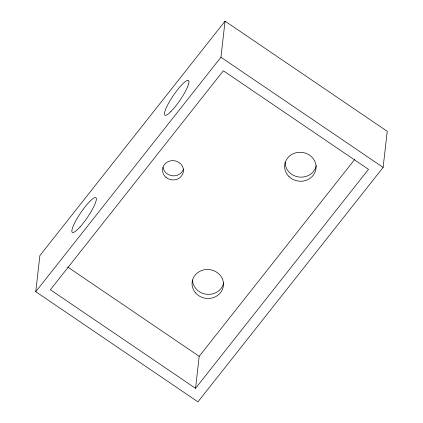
<?xml version="1.0" encoding="UTF-8"?>
<svg xmlns="http://www.w3.org/2000/svg" width="423" height="423" viewBox="0 0 423 423"><rect width="100%" height="100%" fill="white"/><g stroke="black" fill="none" stroke-linecap="round" stroke-linejoin="round"><path stroke-width="0.63" d="M35.765 291.696L39.878 255.598L225.057 21.15L387.235 131.304L383.122 167.402L197.943 401.85L35.765 291.696L220.943 57.248L225.057 21.15M195.542 388.33L368.496 169.359L223.344 70.773L50.39 289.739L195.542 388.33L199.191 356.319L354.564 159.608M220.943 57.248L383.122 167.402M67.68 266.998L199.191 356.319M223.682 282.839A15.736 14.477 6.5 0 1 207.016 294.313A15.736 14.477 6.5 0 1 192.518 280.074M316.261 165.663A15.736 14.477 6.5 0 1 299.22 177.052A15.736 14.477 6.5 0 1 285.102 162.178M183.534 168.962A10.49 9.65 6.5 0 1 172.647 175.82A10.49 9.65 6.5 0 1 163.029 167.185M80.047 226.945A20.981 4.077 -55.8 0 0 96.164 197.964A20.981 4.077 -55.8 0 0 76.129 220.198A20.981 4.077 -55.8 0 0 80.047 226.945M170.844 111.614A20.981 4.077 -55.8 0 0 188.965 81.581A20.981 4.077 -55.8 0 0 170.305 100.24A20.981 4.077 -55.8 0 0 170.844 111.614M195.6 292.949A15.736 14.477 6.5 0 0 222.472 289.353A15.736 14.477 6.5 0 0 205.218 269.636A15.736 14.477 6.5 0 0 195.6 292.949M289.073 176.65A15.736 14.477 6.5 0 0 315.479 170.971A15.736 14.477 6.5 0 0 296.507 152.64A15.736 14.477 6.5 0 0 289.073 176.65M165.985 177.369A10.49 9.65 6.5 0 0 183.228 172.441A10.49 9.65 6.5 0 0 169.697 161.057A10.49 9.65 6.5 0 0 165.985 177.369"/></g></svg>
